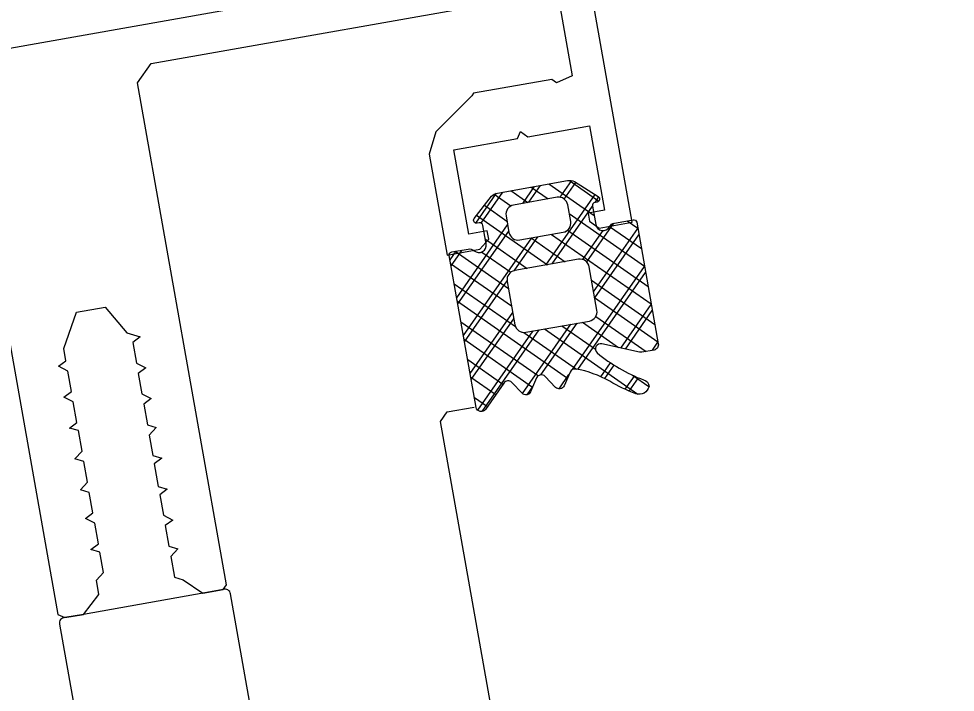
# Model space of a CAD drawing. Header units: millimetres. Extents: x -360149 to 682031, y -35655 to 209517.
# Drawn here: x 75355.5 to 75410.1, y 106330.1 to 106369.4 of the extents above; entities that cross this region are included whole.
import ezdxf
from ezdxf import colors
from ezdxf.entities.mleader import LeaderData, LeaderLine
from ezdxf.math import Vec2, Vec3

# ---------------------------------------------------------------- set-up
doc = ezdxf.new("R2010")
doc.units = ezdxf.units.MM
doc.header["$MEASUREMENT"] = 0
doc.layers.get('0').update_dxf_attribs({"color": 250, "lineweight": 9})
for name, color, linetype, lineweight in [('АР_Окна', 4, 'Continuous', 0), ('АР_Отметки', 250, 'Continuous', 15), ('АР_Перегородки витражные', 152, 'Continuous', 13), ('АР_Сущ Несущая стена', 216, 'Continuous', 30)]:
    doc.layers.add(name, color=color, linetype=linetype, lineweight=lineweight)
doc.styles.add('ISOCPEUR', font='isocpeur.ttf', dxfattribs={"width": 0.7})

# ---------------------------------------------------------------- blocks, each defined once
blk = doc.blocks.new('_DotSmall')
at = {"color": 0, "linetype": 'ByBlock', "const_width": 0.5}
blk.add_lwpolyline([(-0.0625, 0, 1), (0.0625, 0, 1)], format="xyb", close=True, dxfattribs=at)
blk = doc.blocks.new('стойка витр.')
h = blk.add_hatch()
h.set_pattern_fill('ANSI37', scale=0.5, angle=-69.23283665521843)
h.set_pattern_definition([(335.7671633447816, (-69115.31625940584, 318510.9409690977), (0.6515825639889636, 1.447617495164233), []), (65.76716334478155, (-69115.31625940584, 318510.9409690977), (-1.447617495164233, 0.6515825639889636), [])])
edge = h.paths.add_edge_path()
edge.add_line((-7.614656875375658, -25.62993601259222), (-7.273265914729564, -26.53020796886267))
edge.add_arc((-7.672138333263274, -26.68151659366696), 0.4266069692434679, -30.765631391378577, 20.77378547182468, ccw=False)
edge.add_arc((-6.938850257283542, -27.11794408495156), 0.4267278803339729, 149.2463648056786, 290.7703475873838)
edge.add_line((-6.787522688187892, -27.51693863464607), (-5.761497533734655, -27.12786096686614))
edge.add_arc((-5.826270069284272, -26.95688741173914), 0.1828317202082013, 290.7489596719217, 380.7853669983573)
edge.add_line((-5.655337706935825, -26.89200624793739), (-5.698566115868744, -26.77800989551906))
edge.add_arc((-5.527559815348082, -26.71316091253391), 0.1828894349380834, 65.75635340077491, 200.7677215485159, ccw=False)
edge.add_line((-5.452462167653721, -26.54640093915077), (-3.994188920449233, -27.29736676610628))
edge.add_arc((-4.339684557994865, -27.83227055815794), 0.6367804192296694, 19.809448943918426, 57.14148607166612, ccw=False)
edge.add_line((-3.740585688123247, -27.61647007986176), (-2.270775810728082, -31.49246202532231))
edge.add_arc((-2.862326952422118, -31.72816639327794), 0.6367804192285443, -15.60715938413449, 21.72487774361298, ccw=False)
edge.add_line((-2.249025291763246, -31.89948590572749), (-2.842686385673005, -33.42856309223862))
edge.add_arc((-3.009474684396633, -33.35352837480535), 0.1828894349365558, 200.7666051236535, 335.7779732896313, ccw=False)
edge.add_line((-3.180482248484623, -33.41837402567035), (-3.223710657359334, -33.30437767335388))
edge.add_arc((-3.394684212462365, -33.36915020895407), 0.1828317202037067, 20.74895968940122, 110.7853670142414)
edge.add_line((-3.459565376309911, -33.19821784662781), (-4.485590530792251, -33.58729551440774))
edge.add_arc((-4.334307311281267, -33.98630688185023), 0.4267278803335083, 110.7639791032461, 252.2879618854569)
edge.add_arc((-4.593835025358378, -34.79921876089735), 0.4266069692128739, 20.760541213745626, 72.2999580801698, ccw=False)
edge.add_line((-4.194927641627146, -34.64800234186259), (-3.805871961842058, -35.67396951244882))
edge.add_arc((-3.976804324152614, -35.73885067632053), 0.1828317201976034, -69.25104032001241, 20.78536702306718, ccw=False)
edge.add_line((-3.912031788582681, -35.9098242314285), (-10.63804850899032, -38.46038830642647))
edge.add_arc((-10.76198657700206, -38.18099989774544), 0.3056444463879536, 200.8460379983515, 293.92230867425997, ccw=False)
edge.add_line((-11.04762355046114, -38.2897659172595), (-11.3069940036512, -37.6057878035499))
edge.add_arc((-11.02280217192234, -37.49789568213767), 0.3039830703908278, 175.7219656777917, 200.7890354028728, ccw=False)
edge.add_line((-11.32593828623067, -37.47521963119652), (-11.26283276302274, -35.23454482450325))
edge.add_arc((-11.5667631736687, -35.21197449929495), 0.3047673113958011, 355.7529257944983, 510.3971654946409)
edge.add_arc((-3.085478140807247, -39.81161386289363), 9.95296756819478, 151.493160172311, 169.5799937381118)
edge.add_arc((-13.27454869620142, -38.00608067109534), 0.4002801790508524, 282.30928711923883, 359.2250395672268, ccw=False)
edge.add_arc((-13.15914824141406, -37.79549114656839), 0.6024183835459826, 172.8865217206561, 267.13931994465963, ccw=False)
edge.add_arc((-2.924576102079248, -39.73891867786803), 11.01872594919693, 160.6453850739864, 169.4469810176308, ccw=False)
edge.add_arc((-19.07760885644255, -34.09585671602533), 6.091684827120307, 340.9199566399376, 360.7754221413588)
edge.add_arc((-13.29124725463213, -34.01305259408502), 0.3047655738143686, 359.9316076928689, 436.4302022680961)
edge.add_line((-13.21974018984474, -33.71679460741143), (-14.0766899229202, -33.52020163946145))
edge.add_arc((-14.00514734915965, -33.22393144415915), 0.3047857747414494, 145.1100748207506, 256.424251871352, ccw=False)
edge.add_line((-14.2551486332959, -33.04959347808472), (-13.74402617113083, -32.33421562775766))
edge.add_arc((-13.99402745527389, -32.1598776616858), 0.3047857747455562, 325.1100748218798, 436.4242518702226)
edge.add_line((-13.92248488150653, -31.86360746638093), (-14.7794566025841, -31.6669565144839))
edge.add_arc((-14.7079140287954, -31.37068631918638), 0.3047857747434108, 145.1100748199116, 256.4242518659954, ccw=False)
edge.add_line((-14.95791531293071, -31.19634835310717), (-14.44679285076563, -30.48097050278011))
edge.add_arc((-14.69684457899481, -30.30662212908397), 0.3048331054870662, 325.1138936033488, 425.7589859189499)
edge.add_line((-14.57168746687239, -30.0286672415823), (-16.28069433249766, -29.27720980550657))
edge.add_arc((-16.15556139849932, -28.99925320327871), 0.3048247429148342, 110.79403674408451, 245.7632621299588, ccw=False)
edge.add_line((-16.26377712844987, -28.71428394233226), (-7.850470401957864, -25.52388481301023))
edge.add_arc((-7.785589238115906, -25.69481717533219), 0.1828317201977073, 20.785366643697614, 110.7853670130821, ccw=False)
edge = h.paths.add_edge_path(flags=16)
edge.add_line((-3.343847721320344, -31.0696095920357), (-4.256775251385989, -28.66215553430811))
edge.add_arc((-4.763091039367282, -28.8541548874382), 0.5414973949720253, 20.7671633452251, 110.7671633452251)
edge.add_line((-4.955090392497368, -28.34783909945691), (-5.880512773175724, -28.69876731990371))
edge.add_arc((-5.68851342006019, -29.20508310789228), 0.5414973949736688, 110.7671633435124, 200.7671633435124)
edge.add_line((-6.194829208048759, -29.39708246100781), (-5.281901677954011, -31.8045365187354))
edge.add_arc((-4.775585889972717, -31.61253716560532), 0.5414973949720253, 200.7671633452251, 290.7671633452251)
edge.add_line((-4.583586536842631, -32.11885295358661), (-3.658164156164275, -31.76792473313981))
edge.add_arc((-3.850163509294362, -31.26160894516579), 0.541497394965222, 290.7671633454981, 380.7671633454981)
edge = h.paths.add_edge_path(flags=16)
edge.add_line((-6.665125275787432, -32.97088079506648), (-8.003619441966293, -29.4411776089255))
edge.add_arc((-8.509935229947587, -29.63317696205559), 0.5414973949720253, 20.7671633452251, 110.7671633452251)
edge.add_line((-8.701934583077673, -29.12686117407429), (-11.1093675273587, -30.03978069775621))
edge.add_arc((-10.91736817424317, -30.54609648574478), 0.5414973949736688, 110.7671633435124, 200.7671633435124)
edge.add_line((-11.42368396223173, -30.73809583886032), (-10.08518979602377, -34.2677990250013))
edge.add_arc((-9.578874008042476, -34.07579967187121), 0.5414973949720253, 200.7671633452251, 290.7671633452251)
edge.add_line((-9.38687465491239, -34.5821154598525), (-6.979441710631363, -33.66919593617058))
edge.add_arc((-7.171441063761449, -33.16288014819656), 0.541497394965222, 290.7671633454981, 380.7671633454981)
at = {"lineweight": 0, "ltscale": 100, "transparency": 33554687}
for points in [[(-4.8720624113339, 3.563811556159635), (-32.68827406296623, -6.984337978748954), (-32.78663952485658, -7.412805841304362), (-32.39756185706938, -8.438830995786702), (-31.09647737510386, -9.118948907402228), (-30.2985029091069, -8.81635004535201), (-29.78357822878752, -9.142708211846184), (-28.64349873815081, -8.710380147196702), (-28.58844165704795, -8.16787993638718), (-28.18751332900138, -8.537466511741513), (-27.04754980615689, -8.105182423096267), (-26.87849637278123, -7.51945380341931), (-26.47751006082399, -7.889018390778801), (-25.33748855406884, -7.456712314131437), (-25.28243147299509, -6.914212103321915), (-24.7675067926466, -7.240570269808813), (-23.62748528589145, -6.808264193168725), (-23.5724282048177, -6.265763982351928), (-23.05744554058765, -6.592100160843984), (-21.91748201774317, -6.159816072198737), (-21.86242493664031, -5.617315861389216), (-21.46149660859373, -5.986902436743549), (-20.32147510183859, -5.554596360096184), (-20.15236368455226, -4.968845752424386), (-19.75143535650568, -5.338432327778719), (-18.6114718336612, -4.906148239133472), (-18.44241840028553, -4.320419619456516), (-18.0414320883574, -4.689984206808731), (-17.35739599072258, -4.430591765623831), (-15.14439867439796, -4.764904394331097), (-14.53915697429329, -6.360969294146344), (-15.78927863537683, -7.87813783652382), (-15.87193323494284, -8.691881148712127), (-16.27286156296032, -8.322294573416002), (-17.41288306971546, -8.754600650063367), (-17.58193650312023, -9.340329269682115), (-17.9828648311377, -8.97074269438599), (-19.12288633789285, -9.403048771026079), (-19.29193977129762, -9.988777390644827), (-19.69292608322576, -9.61921280335082), (-20.83288960607024, -10.05149689199607), (-20.8879466871731, -10.59399710274738), (-21.40287136749248, -10.26763893631141), (-22.54295085812919, -10.6999670009609), (-22.59800793926115, -11.24246721171221), (-22.99893626727862, -10.87288063641608), (-24.25289614239591, -11.34839313392149), (-24.30795322352787, -11.89089334468008), (-24.70893953545601, -11.52132875738607), (-25.84896104221116, -11.95363483402616), (-26.01801447558682, -12.53936345364491), (-26.4189428036334, -12.16977687834878), (-27.55896431035944, -12.60208295499615), (-27.61402139149141, -13.14458316574746), (-28.12900405569235, -12.81824698731361), (-29.26896757853683, -13.25053107595886), (-29.32402465966879, -13.79303128671745), (-29.89022619093885, -15.05085136390699), (-29.45792011427693, -16.19087287064031), (-29.14341260807123, -16.33238676948531), (-1.327200956468005, -5.784237234569446), (-0.06938087928574532, -6.350438765824947), (8.118987008783733, -27.94374036834779)], [(7.552865449426463, -29.20159644143132), (3.790811872313498, -30.62819989795389), (3.216969908826286, -29.80262791351561), (3.358505795680685, -29.48817839122057), (1.715760294842767, -25.15614305267809), (1.558535533695249, -25.08537510928727), (-0.902061547501944, -23.41060979175381), (-2.258247086545452, -23.27287612311193), (-7.844300284108613, -25.39115610946465), (-7.152623754285742, -27.21515572990756), (-6.480474312818842, -27.61228183979256), (-6.024430919787847, -27.43934621633525), (-6.413508587575052, -26.41332106186019), (-1.739484192192322, -24.64089033441996), (-0.3993375533900689, -28.17495120693638), (0.02910832117777318, -28.2732586849088), (-0.1831955090747215, -28.74493296838773), (1.113700732850702, -32.16493950470613), (-3.560323662532028, -33.93737023214635), (-3.906150933442404, -33.02539941386931), (-4.3621943264734, -33.19833503732661), (-4.645266100153094, -33.82723408192396), (-3.953589570330223, -35.65123370236688), (88.61521743849153, -0.5483364844694734)], [(-56.0608929025766, -41.98018508909445), (-55.7778211288678, -41.3512860444971), (-17.47126860445132, -26.8251079561378), (-16.84236955983215, -27.10817972981749), (-16.28037825660431, -28.59019029343472)]]:
    blk.add_lwpolyline(points, dxfattribs=at)
blk.add_lwpolyline([(63.8117502759269, 56.26367979055794), (85.07351613373612, 0.1949089383633691), (10.63088292890461, -28.03438542609365), (-10.63088292890461, 28.03438542610093)], close=True, dxfattribs=at)
blk.add_lwpolyline([(-60.62370682114852, -28.40042247599195), (-29.6323624739598, -16.64818975485105, 0.5239329190821609), (-29.45792011430603, -16.19087287058937), (-29.84699778209324, -15.16484771611431), (-32.39756185706938, -8.438830995786702), (-32.78663952485658, -7.412805841304362, 0.5239329190821609), (-33.2204523376422, -7.186144611914642), (-64.21182667926769, -18.93829823563283, 0.4143255057077639)], format="xyb", dxfattribs=at)
at = {"color": 7, "lineweight": 0, "ltscale": 100, "transparency": 33554687}
blk.add_lwpolyline([(-7.614656875375658, -25.62993601259222), (-7.273265914729564, -26.53020796886267, -0.2287523810762611), (-7.305569090007339, -26.89973780277796, 0.7101639231358212), (-6.787522688187892, -27.51693863464607), (-5.761497533734655, -27.12786096686614, 0.4143996870914876), (-5.655337706935825, -26.89200624793739), (-5.698566115868744, -26.77800989551906, -0.6682503890445888), (-5.452462167653721, -26.54640093915077), (-3.994188920449233, -27.29736676610628, -0.1643479059441302), (-3.740585688123247, -27.61647007986176), (-2.270775810728082, -31.49246202532231, -0.1643479059441302), (-2.249025291763246, -31.89948590572749), (-2.842686385673005, -33.42856309223862, -0.6682503891596868), (-3.180482248484623, -33.41837402567035), (-3.223710657359334, -33.30437767335388, 0.4143996870833266), (-3.459565376309911, -33.19821784662781), (-4.485590530792251, -33.58729551440774, 0.7101639231391418), (-4.464132105349563, -34.39280682858953, -0.2287523810910513), (-4.194927641627146, -34.64800234186259), (-3.805871961842058, -35.67396951244882, -0.4143996871765861), (-3.912031788582681, -35.9098242314285), (-10.63804850899032, -38.46038830642647, -0.4300281847644905), (-11.04762355046114, -38.2897659172595), (-11.3069940036512, -37.6057878035499, -0.1098139781175365), (-11.32593828623067, -37.47521963119652), (-11.26283276302274, -35.23454482450325, 0.8000358277039689), (-11.83174935798161, -35.06142405519495, 0.07908294790216032), (-12.87430513065192, -38.01149454006372, -0.3488032577412263), (-13.18921346374555, -38.39715882165183, -0.4361245879823007), (-13.75692971088574, -37.72089072036033, -0.03842309887939363), (-13.32058396766661, -36.08715992321959, 0.08685322061285544), (-12.98648189794039, -34.01341638380836, 0.3467629046601076), (-13.21974018984474, -33.71679460741143), (-14.0766899229202, -33.52020163946145, -0.5278770357902526), (-14.2551486332959, -33.04959347808472), (-13.74402617113083, -32.33421562775766, 0.5278770357776507), (-13.92248488150653, -31.86360746638093), (-14.7794566025841, -31.6669565144839, -0.5278770357650493), (-14.95791531293071, -31.19634835310717), (-14.44679285076563, -30.48097050278011, 0.4697389635461835), (-14.57168746687239, -30.0286672415823), (-16.28069433249766, -29.27720980550657, -0.667984424932516), (-16.26377712844987, -28.71428394233226), (-7.850470401957864, -25.52388481301023, -0.4142135642613711)], format="xyb", close=True, dxfattribs=at)
at = {"color": 7}
for points in [[(-3.343847721320344, -31.0696095920357), (-4.256775251385989, -28.66215553430811, 0.414213562373095), (-4.955090392497368, -28.34783909945691), (-5.880512773175724, -28.69876731990371, 0.414213562373095), (-6.194829208048759, -29.39708246100781), (-5.281901677954011, -31.8045365187354, 0.414213562373095), (-4.583586536842631, -32.11885295358661), (-3.658164156164275, -31.76792473313981, 0.414213562373095)], [(-6.665125275787432, -32.97088079506648), (-8.003619441966293, -29.4411776089255, 0.414213562373095), (-8.701934583077673, -29.12686117407429), (-11.1093675273587, -30.03978069775621, 0.414213562373095), (-11.42368396223173, -30.73809583886032), (-10.08518979602377, -34.2677990250013, 0.414213562373095), (-9.38687465491239, -34.5821154598525), (-6.979441710631363, -33.66919593617058, 0.414213562373095)]]:
    blk.add_lwpolyline(points, format="xyb", close=True, dxfattribs=at)
blk = doc.blocks.new('A$Cae753e6d')
h = blk.add_hatch()
h.set_pattern_fill('ANSI37', color=5, scale=0.4999999999999999, angle=11.05056813833426)
h.set_pattern_definition([(56.05056813833426, (-325621.265985979, -14412.00416827056), (-1.316880116997287, 0.8865568269756945), []), (146.0505681383342, (-325621.265985979, -14412.00416827056), (-0.8865568269756945, -1.316880116997287), [])])
edge = h.paths.add_edge_path()
edge.add_line((9.422311599832028, -56.64755076107394), (10.36728703428525, -56.46300046607212))
edge.add_arc((10.44910543868434, -56.88168800458581), 0.4266069692410905, 49.51777340105292, 101.05719026425612, ccw=False)
edge.add_arc((11.00303281618015, -56.23257721432165), 0.4267278803678299, 229.5297695967835, 371.0537523784885)
edge.add_line((11.42184393119533, -56.150760750068), (11.21151499263942, -55.07378777605481))
edge.add_arc((11.03206214064672, -55.10877508535126), 0.1828317201694474, 11.0323644559501, 101.0687717823858)
edge.add_line((10.99696080910508, -54.92934450149187), (10.87730390776414, -54.95271306288487))
edge.add_arc((10.84224677426001, -54.77321503280623), 0.1828894349371676, 146.0397581948862, 281.0511263426273, ccw=False)
edge.add_line((10.69055363093503, -54.67104979566648), (11.67686645395588, -53.36044018491521))
edge.add_arc((12.14578586899953, -53.79125787782336), 0.63678041924009, 100.09285373580951, 137.4248908635572, ccw=False)
edge.add_line((12.03419396467507, -53.16433160686574), (16.10265033214819, -52.36977674829541))
edge.add_arc((16.23513446424144, -52.99262284237732), 0.636780419116041, 64.67624540846452, 102.00828253621222, ccw=False)
edge.add_line((16.50750624388456, -52.41703365222202), (17.91445317131002, -53.26024826329376))
edge.add_arc((17.81234518105123, -53.41197994665619), 0.1828894349345614, -78.94999008860498, 56.06137807737059, ccw=False)
edge.add_line((17.84739881695714, -53.59147865980049), (17.72774191573262, -53.61484722116438))
edge.add_arc((17.76272922512661, -53.7943000731664), 0.1828317201972567, 101.0323644853947, 191.0687718102334)
edge.add_line((17.58329864125699, -53.82940140480059), (17.79362757969648, -54.90637437884288))
edge.add_arc((18.21244778606908, -54.82460446636816), 0.426727880331382, 191.0473838963404, 332.5713666785506)
edge.add_arc((18.96989638354592, -55.21760825723041), 0.4266069692042826, 101.04394600933529, 152.5833628757597, ccw=False)
edge.add_line((18.88817476341501, -54.79890181713563), (19.96508687443566, -54.58858476499154))
edge.add_arc((20.00018820607829, -54.76801534885613), 0.1828317201939407, 11.032364470052812, 101.06877181313212, ccw=False)
edge.add_line((20.17964105808642, -54.73302803951083), (21.55843372305389, -61.79302866350918))
edge.add_arc((21.26213561383305, -61.86803505050477), 0.3056444464046099, -78.87055721437781, 14.205713461530422, ccw=False)
edge.add_line((21.32113300031051, -62.1679314259527), (20.60319159307983, -62.30814279404876))
edge.add_arc((20.54481166466213, -62.00981832130684), 0.3039830703818929, 256.0053704728492, 281.0724401979303, ccw=False)
edge.add_line((20.47129915107507, -62.30477868716116), (18.2734182884451, -61.86440883117029))
edge.add_arc((18.19987592661227, -62.16016994274878), 0.3047673114133021, 76.03633058298733, 230.68057028313)
edge.add_arc((24.1649595457776, -54.57685566072807), 9.952967568197618, 231.7765649659957, 249.8633985317964)
edge.add_arc((20.66566831718335, -64.31503155701597), 0.4002801790500981, 2.592691911632528, 79.50844435961972, ccw=False)
edge.add_arc((20.47757647516795, -64.16574434473631), 0.6024183835098942, 253.1699265163702, 347.42272474037395, ccw=False)
edge.add_arc((24.12046342160097, -54.40599270143939), 11.01872594909505, 240.92878986685412, 249.7303858104985, ccw=False)
edge.add_arc((15.83212724664761, -69.37489710095741), 6.091684827287554, 61.20336143423746, 81.05882693565867)
edge.add_arc((16.7271034230545, -63.65756776326981), 0.304765573773833, 80.21501248920164, 156.7136070644281)
edge.add_line((16.4471639636904, -63.53708559011284), (16.108759613242, -64.34856210592261))
edge.add_arc((15.82881411340204, -64.2280428726535), 0.3047857747146675, 225.3934796143647, 336.70765666496777, ccw=False)
edge.add_line((15.61478315573186, -64.44503392690967), (14.99593229638413, -63.82050590189465))
edge.add_arc((14.78190133872031, -64.03749695616524), 0.3047857747204634, 45.3934796171209, 156.7076566654631)
edge.add_line((14.50195583887398, -63.91697772289626), (14.16349062533118, -64.72846612503054))
edge.add_arc((13.88354512543519, -64.6079468917001), 0.3047857747903789, 225.3934796124579, 336.70765665854196, ccw=False)
edge.add_line((13.66951416770462, -64.82493794600305), (13.0506633084733, -64.20040992098802))
edge.add_arc((12.83661357877662, -64.4174489391681), 0.3048331054787111, 45.39729839756603, 146.0423907131678)
edge.add_line((12.58376943366602, -64.24717545186286), (11.55465451919008, -65.80483884230489))
edge.add_arc((11.30180460331359, -65.63458889688393), 0.3048247428844812, 191.0774415371327, 326.0466669230062, ccw=False)
edge.add_line((11.00265923689585, -65.69315658102278), (9.277982346364297, -56.8620826767874))
edge.add_arc((9.457412930263347, -56.82698134519929), 0.1828317202172859, 101.06877142490299, 191.0687717942871, ccw=False)
edge = h.paths.add_edge_path(flags=16)
edge.add_line((15.50475630001165, -53.35608817577304), (12.97775884275325, -53.84960166733072))
edge.add_arc((13.08155051076756, -54.38105883252138), 0.5414973949906723, 101.0505681359266, 191.0505681359267)
edge.add_line((12.5500933455769, -54.48485050053569), (12.73979932523798, -55.45622521704354))
edge.add_arc((13.27125649036316, -55.35243354906561), 0.5414973949194297, 191.0505681334767, 281.0505681334768)
edge.add_line((13.37504815834109, -55.88389071419078), (15.90204561559949, -55.39037722261855))
edge.add_arc((15.79825394758518, -54.85892005742789), 0.5414973949906723, 281.0505681359267, 371.0505681359267)
edge.add_line((16.32971111277584, -54.75512838941358), (16.14000513323117, -53.78375367289118))
edge.add_arc((15.60854796806234, -53.88754534094187), 0.5414973949762222, 11.05056814014731, 101.0505681401473)
edge = h.paths.add_edge_path(flags=16)
edge.add_line((16.81820486090146, -56.95060756772), (13.11323240352795, -57.67417532925901))
edge.add_arc((13.21702407160046, -58.20563249439147), 0.5414973949447008, 101.0505681431519, 191.0505681431519)
edge.add_line((12.68556690646801, -58.30942416246398), (13.17907606984954, -60.83639945785399))
edge.add_arc((13.71053323503293, -60.73260778981785), 0.541497394987715, 191.050568138341, 281.050568138341)
edge.add_line((13.81432490306906, -61.26406495500123), (17.51929736044258, -60.54049719343311))
edge.add_arc((17.41550569237006, -60.00904002830066), 0.5414973949447008, 281.0505681431519, 371.0505681431519)
edge.add_line((17.94696285750251, -59.90524836022814), (17.45345369412098, -57.37827306483814))
edge.add_arc((16.92199652895215, -57.48206473288883), 0.5414973949762222, 11.05056814014731, 101.0505681401473)
at = {"color": 5, "lineweight": 0, "ltscale": 100, "transparency": 33554687}
for points in [[(-18.8897597193718, -49.01712881213462), (-13.18760490964632, -78.2145691072219), (-12.7818851970369, -78.38383808873186), (-11.70491222303826, -78.17350915024872), (-10.81496048928238, -77.0058760252723), (-10.97854041866958, -76.168277716788), (-10.56995763466693, -75.71582088140713), (-10.80366702086758, -74.51913014306047), (-11.32909261167515, -74.37330247237696), (-10.89714126626495, -74.0405025381915), (-11.13082687975839, -72.84393352607731), (-11.6796210318571, -72.5784489541984), (-11.24768157291692, -72.24558815688943), (-11.48137907276396, -71.04895828163717), (-12.00680466345511, -70.90313061099732), (-11.59822187945247, -70.45067377558735), (-11.83191937929951, -69.25404390033509), (-12.35734496999066, -69.10821622968069), (-11.94877407234162, -68.65569853117631), (-12.18245968583506, -67.45912951904756), (-12.70788527664263, -67.31330184837861), (-12.27593393123243, -66.98050191419316), (-12.50963143107947, -65.7838720389409), (-13.05843746953178, -65.51832660393848), (-12.626486124238, -65.18552666975302), (-12.86017173773143, -63.98895765763882), (-13.40896588971373, -63.72347308575991), (-12.97702643077355, -63.39061228848004), (-13.11724968522321, -62.67261001805309), (-12.41423455590848, -60.54778254653502), (-10.73891621269286, -60.22059891495155), (-9.454501144122332, -61.70884704113996), (-8.666381303337403, -61.92765535345825), (-9.098332648631185, -62.2604552876146), (-8.864635148784146, -63.45708516286686), (-8.315840996801853, -63.72256973476033), (-8.74779234197922, -64.05536966893123), (-8.514094842132181, -65.25199954416894), (-7.965300690149888, -65.51748411607696), (-8.397240149090067, -65.85034491337137), (-8.163554535596631, -67.04691392548557), (-7.638128944905475, -67.19274159615452), (-8.046711728908122, -67.64519843153539), (-7.813002342707478, -68.8418891698966), (-7.287576752016321, -68.98771684059466), (-7.719528097310103, -69.32051677475101), (-7.462473922409117, -70.63674268806062), (-6.937048331834376, -70.78257035877323), (-7.368987790658139, -71.11543115605309), (-7.135290290811099, -72.31206103130535), (-6.586496138828807, -72.57754560316971), (-7.018447484122589, -72.91034553736972), (-6.78474998427555, -74.10697541259287), (-6.259324393584393, -74.25280308329093), (-6.667895291233435, -74.70532078178076), (-6.43420967774, -75.90188979389495), (-5.908784087048844, -76.047717464593), (-4.764568500220776, -76.81808504663059), (-3.567938624997623, -76.584387546769), (-3.375373831600882, -76.29827575852687), (-9.077528641326353, -47.10083546345413), (-8.307161059346981, -45.95661987662606), (14.35836730990559, -41.53012391332595)], [(15.50263187347446, -42.30041874587187), (16.2738300570054, -46.24927907524398), (15.36325110692997, -46.67555325481226), (15.07720018178225, -46.48297657507646), (10.53005534643307, -47.37101756536867), (10.43376700649969, -47.51404302792798), (8.367739864392206, -49.65668362136057), (8.00309199502226, -50.97016818966949), (9.148199046496302, -56.83359980155365), (11.06277032906655, -56.45969093363965), (11.56764145288616, -55.86420863568492), (11.47415532113519, -55.38552016772155), (10.39718234702013, -55.59584910621925), (9.439035672694445, -50.68973356715287), (13.14858219970483, -49.96527250629151), (13.31779031804763, -49.55956467997748), (13.746866705711, -49.84842969955935), (17.33669546828605, -49.14734908640094), (18.29484214261174, -54.05346462546731), (17.33758693293203, -54.24041311624751), (17.43107306468301, -54.71910158421088), (18.00317491497844, -55.10425494366791), (19.91774619743228, -54.73034607573936), (0.9417017695959657, 42.43501381140959)], [(17.36150292877574, -107.1583186339558), (16.7894010784803, -106.7731652744842), (8.936789966071956, -66.56448070413899), (9.321943325572647, -65.99237885387265), (10.87754390446935, -65.68857566999213)]]:
    blk.add_lwpolyline(points, dxfattribs=at)
blk.add_lwpolyline([(-59.24152691301424, 27.57580246441648), (-0.3886317064752802, 39.06956068692671), (14.87165694439318, -39.06956068691215), (-43.98123826214578, -50.56331890943693)], close=True, dxfattribs=at)
blk.add_lwpolyline([(9.422311599832028, -56.64755076107394), (10.36728703428525, -56.46300046607212, -0.2287523810762611), (10.72606386034749, -56.55720759088581, 0.7101639231358212), (11.42184393119533, -56.150760750068), (11.21151499263942, -55.07378777605481, 0.4143996870914876), (10.99696080910508, -54.92934450149187), (10.87730390776414, -54.95271306288487, -0.6682503890445888), (10.69055363093503, -54.67104979566648), (11.67686645395588, -53.36044018491521, -0.1643479059441302), (12.03419396467507, -53.16433160686574), (16.10265033214819, -52.36977674829541, -0.1643479059441302), (16.50750624388456, -52.41703365222202), (17.91445317131002, -53.26024826329376, -0.6682503891596868), (17.84739881695714, -53.59147865980049), (17.72774191573262, -53.61484722116438, 0.4143996870833266), (17.58329864125699, -53.82940140480059), (17.79362757969648, -54.90637437884288, 0.7101639231391418), (18.59120517608244, -55.02117385198653, -0.2287523810910513), (18.88817476341501, -54.79890181713563), (19.96508687443566, -54.58858476499154, -0.4143996871765861), (20.17964105808642, -54.73302803951083), (21.55843372305389, -61.79302866350918, -0.4300281847644905), (21.32113300031051, -62.1679314259527), (20.60319159307983, -62.30814279404876, -0.1098139781175365), (20.47129915107507, -62.30477868716116), (18.2734182884451, -61.86440883117029, 0.8000358277039689), (18.00676217535511, -62.3959456691955, 0.07908294790216032), (20.73855557898059, -63.92144336002821, -0.3488032577412263), (21.0655387485167, -64.29692465541302, -0.4361245879823007), (20.30315572861582, -64.74235973818577, -0.03842309887939363), (18.76650560752023, -64.03654083050787, 0.08685322061285544), (16.77889872831292, -63.35723577810859, 0.3467629046601076), (16.4471639636904, -63.53708559011284), (16.108759613242, -64.34856210592261, -0.5278770357902526), (15.61478315573186, -64.44503392690967), (14.99593229638413, -63.82050590189465, 0.5278770357776507), (14.50195583887398, -63.91697772289626), (14.16349062533118, -64.72846612503054, -0.5278770357650493), (13.66951416770462, -64.82493794600305), (13.0506633084733, -64.20040992098802, 0.4697389635461835), (12.58376943366602, -64.24717545186286), (11.55465451919008, -65.80483884230489, -0.667984424932516), (11.00265923689585, -65.69315658102278), (9.277982346364297, -56.8620826767874, -0.4142135642613711)], format="xyb", close=True, dxfattribs=at)
at = {"color": 5}
for points in [[(15.50475630001165, -53.35608817577304), (12.97775884275325, -53.84960166733072, 0.414213562373095), (12.5500933455769, -54.48485050053569), (12.73979932523798, -55.45622521704354, 0.414213562373095), (13.37504815834109, -55.88389071419078), (15.90204561559949, -55.39037722261855, 0.414213562373095), (16.32971111277584, -54.75512838941358), (16.14000513323117, -53.78375367289118, 0.414213562373095)], [(16.81820486090146, -56.95060756772), (13.11323240352795, -57.67417532925901, 0.414213562373095), (12.68556690646801, -58.30942416246398), (13.17907606984954, -60.83639945785399, 0.414213562373095), (13.81432490306906, -61.26406495500123), (17.51929736044258, -60.54049719343311, 0.414213562373095), (17.94696285750251, -59.90524836022814), (17.45345369412098, -57.37827306483814, 0.414213562373095)]]:
    blk.add_lwpolyline(points, format="xyb", close=True, dxfattribs=at)
at = {"color": 5, "lineweight": 0, "ltscale": 100, "transparency": 33554687}
blk.add_lwpolyline([(3.206458747037686, -109.3637545765087), (-3.14662360935472, -76.83351106449845, 0.5239329190821609), (-3.567938624997623, -76.58438754678355), (-4.644911599112675, -76.79471648528124), (-11.70491222303826, -78.17350915024872), (-12.7818851970369, -78.38383808873186, 0.5239329190821609), (-13.07851158862468, -78.77317297449918), (-6.725512257195078, -111.3034327009955, 0.4143255057077639)], format="xyb", dxfattribs=at)
at = {"layer": 'АР_Перегородки витражные', "rotation": 80.28340479355269}
blk.add_blockref('стойка витр.', (-14.5547906588763, -44.81643979817454), dxfattribs=at)
blk = doc.blocks.new('A$Cec9b444d')
at = {"color": 241, "ltscale": 100, "true_color": 0xf7abae, "rotation": 359}
blk.add_blockref('A$Cae753e6d', (-263.6037020077928, -6176.929062005161), dxfattribs=at)

msp = doc.modelspace()

# ---------------------------------------------------------------- linework, layer by layer
at = {"layer": 'АР_Сущ Несущая стена', "lineweight": 18, "ltscale": 100}
msp.add_arc((72770.17612167158, 115484.9159482658), 9778.654617052323, 272.5925479651556, 356.6353913737287, dxfattribs=at)

# ---------------------------------------------------------------- block references
at = {"layer": 'АР_Окна', "ltscale": 100}
msp.add_blockref('A$Cec9b444d', (75635.8984255197, 112589.4983117845), dxfattribs=at)

# ---------------------------------------------------------------- leaders
at = {"layer": 'АР_Отметки'}
ml = msp.add_multileader_mtext('Standard', dxfattribs=at)
ml.set_content('Л.4', color=256, style='ISOCPEUR')
ml.set_leader_properties(color=256, linetype='Continuous', lineweight=-1)
ml.set_arrow_properties(name='DOTSMALL')
ml.build(insert=Vec2(0, 0))
ml.multileader.update_dxf_attribs({"has_text_frame": 1, "text_left_attachment_type": 4, "text_right_attachment_type": 4, "dogleg_length": 100, "arrow_head_size": 180})
ctx = ml.context
ctx.base_point, ctx.char_height, ctx.arrow_head_size, ctx.landing_gap_size, ctx.plane_origin = Vec3(82551.88361877995, 129862.5586691831), 250, 180, 50, Vec3(110672.3311237746, 117704.8992180973)
ctx.left_attachment, ctx.right_attachment = 4, 4
notes = []
notes.append((ctx, [(0, (0, 0, 0), (0, 0), (1, 0), 1, [])]))
ctx.mtext.insert, ctx.mtext.width, ctx.mtext.line_spacing_style, ctx.mtext.flow_direction = Vec3(82601.88361877995, 130195.8920025164), 852.6970314602484, 2, 5
ml = msp.add_multileader_mtext('Standard', dxfattribs=at)
ml.set_content('Л.4', color=256, style='ISOCPEUR')
ml.set_leader_properties(color=256, linetype='Continuous', lineweight=-1)
ml.set_arrow_properties(name='DOTSMALL')
ml.build(insert=Vec2(0, 0))
ml.multileader.update_dxf_attribs({"has_text_frame": 1, "text_left_attachment_type": 4, "text_right_attachment_type": 4, "dogleg_length": 100, "arrow_head_size": 180})
ctx = ml.context
ctx.base_point, ctx.char_height, ctx.arrow_head_size, ctx.landing_gap_size, ctx.plane_origin = Vec3(492034.935902789, 129862.5586691835), 250, 180, 50, Vec3(520155.3834077836, 117704.8992180977)
ctx.left_attachment, ctx.right_attachment = 4, 4
notes.append((ctx, [(0, (0, 0, 0), (0, 0), (1, 0), 1, [])]))
ctx.mtext.insert, ctx.mtext.width, ctx.mtext.line_spacing_style, ctx.mtext.flow_direction = Vec3(492084.935902789, 130195.8920025169), 852.6970314602484, 2, 5
ml = msp.add_multileader_mtext('Standard', dxfattribs=at)
ml.set_content('Л.4', color=256, style='ISOCPEUR')
ml.set_leader_properties(color=256, linetype='Continuous', lineweight=-1)
ml.set_arrow_properties(name='DOTSMALL')
ml.build(insert=Vec2(0, 0))
ml.multileader.update_dxf_attribs({"has_text_frame": 1, "text_left_attachment_type": 4, "text_right_attachment_type": 4, "dogleg_length": 100, "arrow_head_size": 180})
ctx = ml.context
ctx.base_point, ctx.char_height, ctx.arrow_head_size, ctx.landing_gap_size, ctx.plane_origin = Vec3(219490.0396342473, 129862.5586691831), 250, 180, 50, Vec3(247610.4871392419, 117704.8992180973)
ctx.left_attachment, ctx.right_attachment = 4, 4
notes.append((ctx, [(0, (0, 0, 0), (0, 0), (1, 0), 1, [])]))
ctx.mtext.insert, ctx.mtext.width, ctx.mtext.line_spacing_style, ctx.mtext.flow_direction = Vec3(219540.0396342473, 130195.8920025164), 852.6970314602484, 2, 5
ml = msp.add_multileader_mtext('Standard', dxfattribs=at)
ml.set_content('+13,200', color=256, style='ISOCPEUR')
ml.set_leader_properties(color=256, linetype='Continuous', lineweight=-1)
ml.set_arrow_properties(name='DOTSMALL')
ml.build(insert=Vec2(0, 0))
ml.multileader.update_dxf_attribs({"has_text_frame": 1, "text_left_attachment_type": 4, "text_right_attachment_type": 4, "dogleg_length": 100, "arrow_head_size": 180})
ctx = ml.context
ctx.base_point, ctx.char_height, ctx.arrow_head_size, ctx.landing_gap_size, ctx.plane_origin = Vec3(224688.9523004238, 129360.2024237192), 250, 180, 50, Vec3(225232.2334993228, 130163.1591693202)
ctx.left_attachment, ctx.right_attachment = 4, 4
notes.append((ctx, [(0, (0, 0, 0), (0, 0), (1, 0), 1, [])]))
ctx.mtext.insert, ctx.mtext.width, ctx.mtext.line_spacing_style, ctx.mtext.flow_direction = Vec3(224738.9523004238, 129693.5357570526), 852.6970314602484, 2, 5
ml = msp.add_multileader_mtext('Standard', dxfattribs=at)
ml.set_content('+8,400', color=256, style='ISOCPEUR')
ml.set_leader_properties(color=256, linetype='Continuous', lineweight=-1)
ml.set_arrow_properties(name='DOTSMALL')
ml.build(insert=Vec2(0, 0))
ml.multileader.update_dxf_attribs({"has_text_frame": 1, "text_left_attachment_type": 4, "text_right_attachment_type": 4, "dogleg_length": 100, "arrow_head_size": 180})
ctx = ml.context
ctx.base_point, ctx.char_height, ctx.arrow_head_size, ctx.landing_gap_size, ctx.plane_origin = Vec3(82370.95230042376, 129105.2024237192), 250, 180, 50, Vec3(82914.23349932279, 129908.1591693202)
ctx.left_attachment, ctx.right_attachment = 4, 4
notes.append((ctx, [(0, (0, 0, 0), (0, 0), (1, 0), 1, [])]))
ctx.mtext.insert, ctx.mtext.width, ctx.mtext.line_spacing_style, ctx.mtext.flow_direction = Vec3(82420.95230042376, 129438.5357570526), 852.6970314602484, 2, 5
ml = msp.add_multileader_mtext('Standard', dxfattribs=at)
ml.set_content('+7,050', color=256, style='ISOCPEUR')
ml.set_leader_properties(color=256, linetype='Continuous', lineweight=-1)
ml.set_arrow_properties(name='DOTSMALL')
ml.build(insert=Vec2(0, 0))
ml.multileader.update_dxf_attribs({"has_text_frame": 1, "text_left_attachment_type": 4, "text_right_attachment_type": 4, "dogleg_length": 100, "arrow_head_size": 180})
ctx = ml.context
ctx.base_point, ctx.char_height, ctx.arrow_head_size, ctx.landing_gap_size, ctx.plane_origin = Vec3(87665.16278836317, 129033.3647259978), 250, 180, 50, Vec3(87583.76933851396, 127765.8005338676)
ctx.left_attachment, ctx.right_attachment = 4, 4
notes.append((ctx, [(0, (0, 0, 0), (0, 0), (1, 0), 1, [])]))
ctx.mtext.insert, ctx.mtext.width, ctx.mtext.line_spacing_style, ctx.mtext.flow_direction = Vec3(87715.16278836317, 129366.6980593312), 852.6970314602484, 2, 5
ml = msp.add_multileader_mtext('Standard', dxfattribs=at)
ml.set_content('+6,300', color=256, style='ISOCPEUR')
ml.set_leader_properties(color=256, linetype='Continuous', lineweight=-1)
ml.set_arrow_properties(name='DOTSMALL')
ml.build(insert=Vec2(0, 0))
ml.multileader.update_dxf_attribs({"has_text_frame": 1, "text_left_attachment_type": 4, "text_right_attachment_type": 4, "dogleg_length": 100, "arrow_head_size": 180})
ctx = ml.context
ctx.base_point, ctx.char_height, ctx.arrow_head_size, ctx.landing_gap_size, ctx.plane_origin = Vec3(113829.7447478375, 126453.1384298479), 250, 180, 50, Vec3(122173.5671173736, 124212.2258155168)
ctx.left_attachment, ctx.right_attachment = 4, 4
notes.append((ctx, [(0, (0, 0, 0), (0, 0), (1, 0), 1, [])]))
ctx.mtext.insert, ctx.mtext.width, ctx.mtext.line_spacing_style, ctx.mtext.flow_direction = Vec3(113879.7447478375, 126786.4717631813), 852.6970314602484, 2, 5
ml = msp.add_multileader_mtext('Standard', dxfattribs=at)
ml.set_content('Л.5', color=256, style='ISOCPEUR')
ml.set_leader_properties(color=256, linetype='Continuous', lineweight=-1)
ml.set_arrow_properties(name='DOTSMALL')
ml.build(insert=Vec2(0, 0))
ml.multileader.update_dxf_attribs({"has_text_frame": 1, "text_left_attachment_type": 4, "text_right_attachment_type": 4, "dogleg_length": 100, "arrow_head_size": 180})
ctx = ml.context
ctx.base_point, ctx.char_height, ctx.arrow_head_size, ctx.landing_gap_size, ctx.plane_origin = Vec3(112375.7815591844, 126435.237933181), 250, 180, 50, Vec3(138158.6476285871, 112714.6362037459)
ctx.left_attachment, ctx.right_attachment = 4, 4
notes.append((ctx, [(0, (0, 0, 0), (0, 0), (1, 0), 1, [])]))
ctx.mtext.insert, ctx.mtext.width, ctx.mtext.line_spacing_style, ctx.mtext.flow_direction = Vec3(112425.7815591844, 126768.5712665144), 852.6970314602484, 2, 5
ml = msp.add_multileader_mtext('Standard', dxfattribs=at)
ml.set_content('+8,400', color=256, style='ISOCPEUR')
ml.set_leader_properties(color=256, linetype='Continuous', lineweight=-1)
ml.set_arrow_properties(name='DOTSMALL')
ml.build(insert=Vec2(0, 0))
ml.multileader.update_dxf_attribs({"has_text_frame": 1, "text_left_attachment_type": 4, "text_right_attachment_type": 4, "dogleg_length": 100, "arrow_head_size": 180})
ctx = ml.context
ctx.base_point, ctx.char_height, ctx.arrow_head_size, ctx.landing_gap_size, ctx.plane_origin = Vec3(113171.9531570631, 119660.7644372326), 250, 180, 50, Vec3(117140.1386928709, 126539.5102048671)
ctx.left_attachment, ctx.right_attachment = 4, 4
notes.append((ctx, [(0, (0, 0, 0), (0, 0), (1, 0), 1, [])]))
ctx.mtext.insert, ctx.mtext.width, ctx.mtext.line_spacing_style, ctx.mtext.flow_direction = Vec3(113221.9531570631, 119994.0977705659), 852.6970314602484, 2, 5
ml = msp.add_multileader_mtext('Standard', dxfattribs=at)
ml.set_content('+8,400', color=256, style='ISOCPEUR')
ml.set_leader_properties(color=256, linetype='Continuous', lineweight=-1)
ml.set_arrow_properties(name='DOTSMALL')
ml.build(insert=Vec2(0, 0))
ml.multileader.update_dxf_attribs({"has_text_frame": 1, "text_left_attachment_type": 4, "text_right_attachment_type": 4, "dogleg_length": 100, "arrow_head_size": 180})
ctx = ml.context
ctx.base_point, ctx.char_height, ctx.arrow_head_size, ctx.landing_gap_size, ctx.plane_origin = Vec3(85630.60409362851, 118954.6131159311), 250, 180, 50, Vec3(85857.8806298783, 118747.4473238165)
ctx.left_attachment, ctx.right_attachment = 4, 4
notes.append((ctx, [(0, (0, 0, 0), (0, 0), (1, 0), 1, [])]))
ctx.mtext.insert, ctx.mtext.width, ctx.mtext.line_spacing_style, ctx.mtext.flow_direction = Vec3(85680.60409362851, 119287.9464492645), 852.6970314602484, 2, 5
for ctx, leaders in notes:
    for number, flags, end, landing, length, lines in leaders:
        leader = LeaderData()
        leader.index, (leader.has_last_leader_line, leader.has_dogleg_vector, leader.attachment_direction) = number, flags
        leader.last_leader_point, leader.dogleg_vector, leader.dogleg_length = Vec3(end), Vec3(landing), length
        for number, points, colour, breaks in lines:
            line = LeaderLine()
            line.index, line.vertices, line.color, line.breaks = number, Vec3.list(points), colors.encode_raw_color(colour), breaks
            leader.lines.append(line)
        ctx.leaders.append(leader)

doc.saveas('drawing.dxf')
